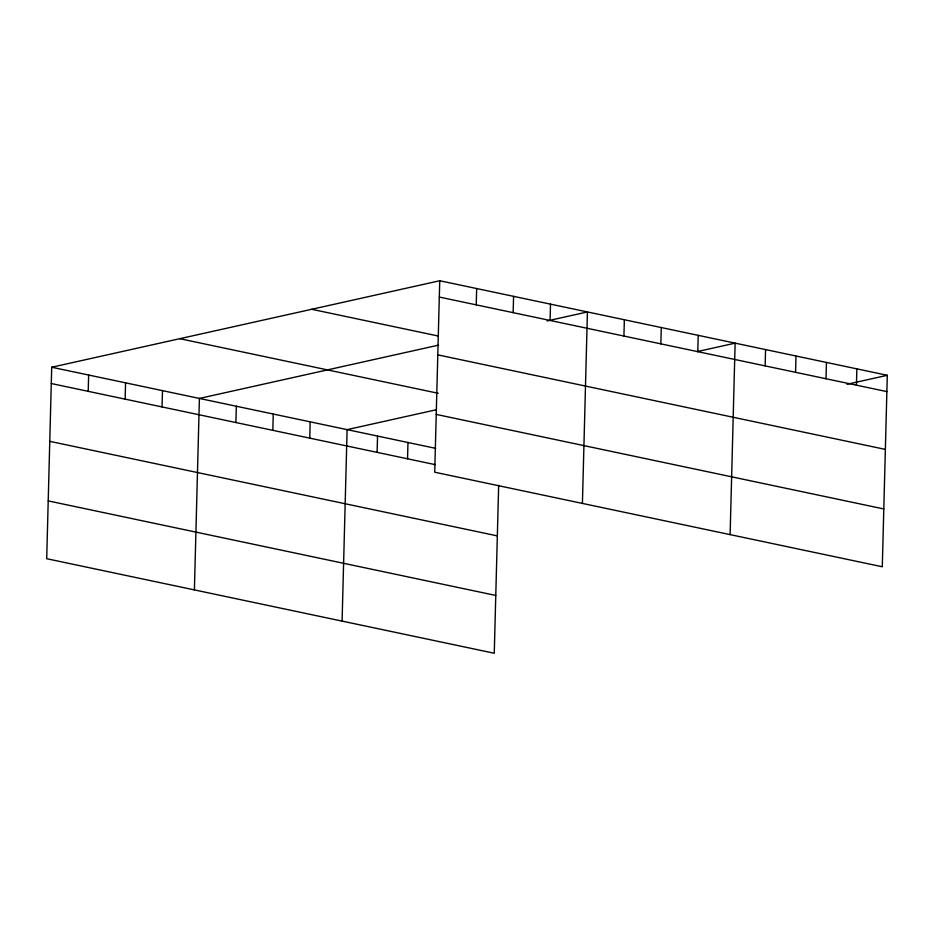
<?xml version="1.0" encoding="UTF-8"?>
<svg xmlns="http://www.w3.org/2000/svg" width="934" height="934" viewBox="0 0 934 934"><rect width="100%" height="100%" fill="white"/><g stroke="black" fill="none" stroke-linecap="round" stroke-linejoin="round"><path stroke-width="1.4" d="M439.739 280.749L434.719 472.219L882.291 566.763L887.3 375.293L439.739 280.749L51.709 367.237L46.7 558.707L494.261 653.251L498.663 485.318M88.216 391.334L88.637 375.036M125.133 399.145L125.565 382.835M162.061 406.944L162.481 390.634M194.4 589.903L199.409 398.433L438.548 345.136M235.905 422.542L236.337 406.232M272.833 430.341L273.253 414.031M309.761 438.139L310.181 421.829M342.089 621.11L347.109 429.64L436.178 409.781M377.114 452.371L377.546 436.061M407.551 458.804L407.971 442.494M476.235 304.858L476.655 288.548M513.151 312.656L513.583 296.347M550.079 320.455L550.511 304.145M582.419 503.414L587.428 311.944L547.067 320.946M623.924 336.053L624.356 319.743M660.852 343.852L661.284 327.554M697.78 351.651L698.2 335.353M730.119 534.622L735.128 343.152L697.546 351.523M765.133 365.883L765.565 349.585M795.57 372.316L796.001 356.006M826.006 378.749L826.427 362.439M856.443 385.17L856.863 368.872M846.94 384.294L887.3 375.293M439.307 297.059L886.868 391.603M311.687 309.282L438.081 335.983M437.789 354.862L885.362 449.406M179.76 338.692L438.233 393.296M436.236 414.416L883.798 508.96M51.709 367.237L435.641 448.343M51.288 383.535L435.221 464.642M49.771 441.338L497.343 535.894M48.218 500.904L495.779 595.448"/></g></svg>
